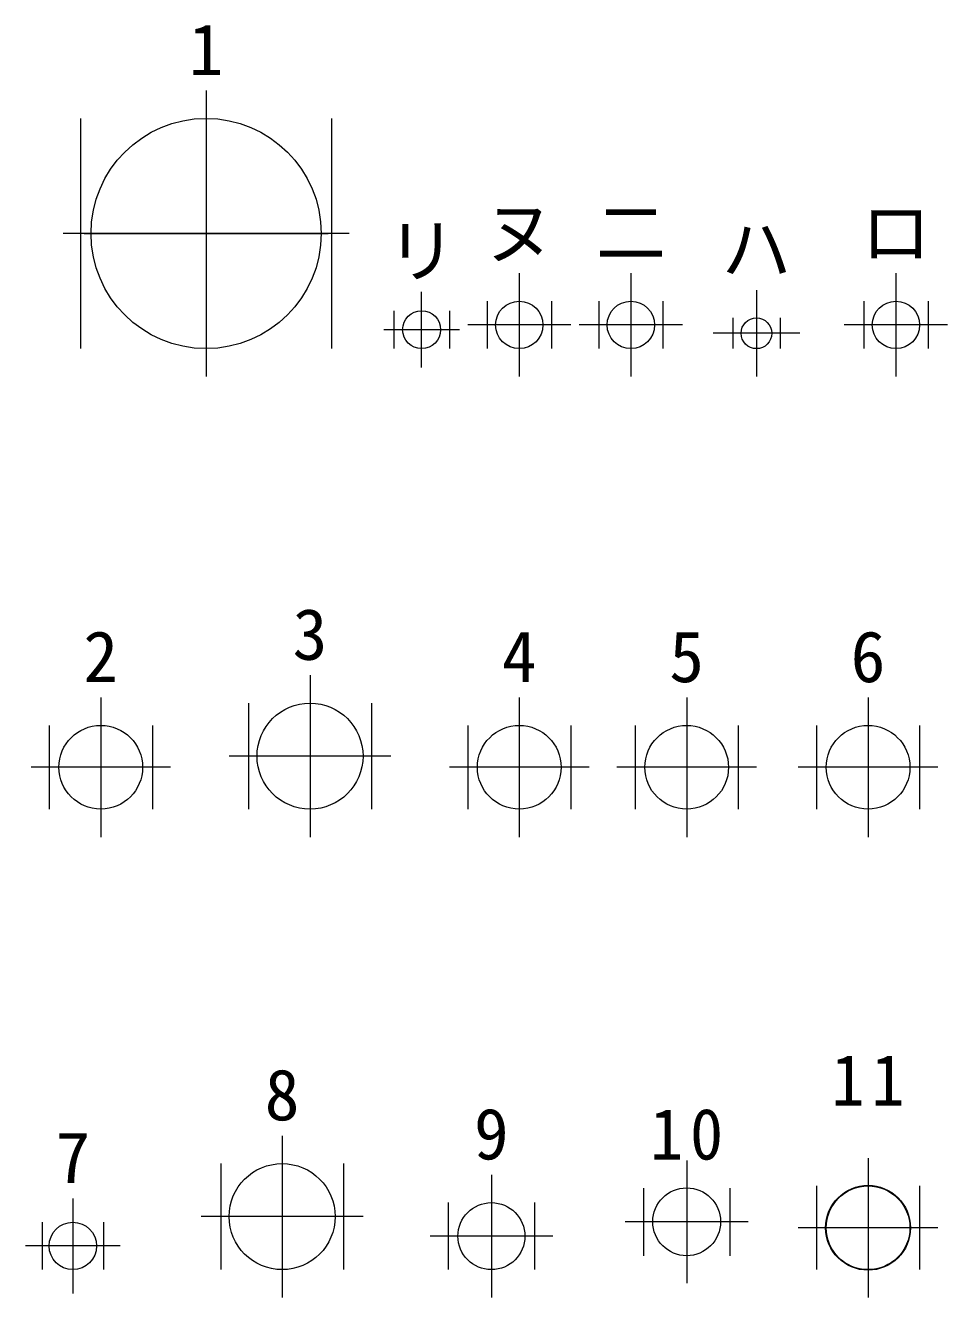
# Model space of a CAD drawing. Units: millimetres at full size, sheet at 1:50. Extents: x -29943 to 12787, y -4404 to 10657.
# Drawn here: x 12126 to 12787, y -2903 to -1992 of the extents above; entities that cross this region are included whole.
import ezdxf
from ezdxf.enums import TextEntityAlignment as Align

# ---------------------------------------------------------------- set-up
doc = ezdxf.new("R2010")
doc.units = ezdxf.units.MM
doc.header["$LTSCALE"] = 50
doc.linetypes.add('CHAIN1', pattern=[8, 5, -1, 1, -1])
for name, color, linetype, lineweight in [('0-F_文字', 7, 'Continuous', 9), ('1-0_1\u3000脱臭配管', 4, 'Continuous', 9), ('1-1_2\u3000洗浄汚泥移送配管', 7, 'Continuous', 9), ('1-2_3\u3000洗浄水移送配管', 7, 'Continuous', 9), ('1-3_4\u3000工水配管', 7, 'Continuous', 9), ('1-4_5\u3000冷却水移送配管', 7, 'Continuous', 9), ('1-5_6\u3000冷却水返送配管', 7, 'Continuous', 9), ('1-6_7\u3000LPG供給配管', 3, 'Continuous', 9), ('1-7_8\u3000脱水ろ液移送配管', 7, 'Continuous', 9), ('1-8_9\u3000ろ布洗浄水移送配管', 7, 'Continuous', 9), ('1-9_10\u3000スチームドレン配管', 7, 'Continuous', 9), ('1-A_11\u3000市水配管', 7, 'Continuous', 9), ('2-1_18\u3000汚泥洗浄設備用', 4, 'Continuous', 9), ('2-2_19\u3000ベーパライザ―用', 4, 'Continuous', 9), ('2-3_20\u3000ガス漏れ警報装置用', 4, 'Continuous', 9), ('2-8_25\u3000VRヒーター', 4, 'Continuous', 9), ('2-9_26\u3000VR制御線', 4, 'Continuous', 9)]:
    doc.layers.add(name, color=color, linetype=linetype, lineweight=lineweight)
doc.styles.add('ＭＳ ゴシック', font='')
doc.styles.get('ＭＳ ゴシック').set_extended_font_data('MS Gothic')

msp = doc.modelspace()

# ---------------------------------------------------------------- linework, layer by layer
at = {"layer": '1-0_1\u3000脱臭配管', "linetype": 'CHAIN1'}
for p, q in [((12255.1, -2038.33), (12255.1, -2243.33)), ((12357.6, -2140.83), (12152.6, -2140.83)), ((12167.6, -2140.83), (12342.6, -2140.83)), ((12167.6, -2140.83), (12342.6, -2140.83))]:
    msp.add_line(p, q, dxfattribs=at)
at = {"layer": '1-0_1\u3000脱臭配管', "color": 7}
for p, q in [((12165.1, -2058.33), (12165.1, -2223.33)), ((12345.1, -2058.33), (12345.1, -2223.33))]:
    msp.add_line(p, q, dxfattribs=at)
at = {"layer": '1-0_1\u3000脱臭配管', "color": 3}
msp.add_circle((12255.1, -2140.83), 82.5, dxfattribs=at)
msp.add_circle((12255.1, -2140.83), 82.5, dxfattribs=at)
at = {"layer": '1-1_2\u3000洗浄汚泥移送配管', "color": 4, "linetype": 'CHAIN1'}
for p, q in [((12179.6, -2473.33), (12179.6, -2573.33)), ((12229.6, -2523.33), (12129.6, -2523.33))]:
    msp.add_line(p, q, dxfattribs=at)
at = {"layer": '1-1_2\u3000洗浄汚泥移送配管'}
for p, q in [((12142.6, -2493.33), (12142.6, -2553.33)), ((12216.6, -2493.33), (12216.6, -2553.33))]:
    msp.add_line(p, q, dxfattribs=at)
at = {"layer": '1-1_2\u3000洗浄汚泥移送配管', "color": 3}
msp.add_circle((12179.6, -2523.33), 30, dxfattribs=at)
at = {"layer": '1-2_3\u3000洗浄水移送配管', "color": 4, "linetype": 'CHAIN1'}
for p, q in [((12329.6, -2457.33), (12329.6, -2573.33)), ((12387.6, -2515.33), (12271.6, -2515.33))]:
    msp.add_line(p, q, dxfattribs=at)
at = {"layer": '1-2_3\u3000洗浄水移送配管'}
for p, q in [((12285.6, -2477.33), (12285.6, -2553.33)), ((12373.6, -2477.33), (12373.6, -2553.33))]:
    msp.add_line(p, q, dxfattribs=at)
at = {"layer": '1-2_3\u3000洗浄水移送配管', "color": 3}
msp.add_circle((12329.6, -2515.33), 38, dxfattribs=at)
at = {"layer": '1-3_4\u3000工水配管', "color": 4, "linetype": 'CHAIN1'}
for p, q in [((12479.6, -2473.33), (12479.6, -2573.33)), ((12529.6, -2523.33), (12429.6, -2523.33))]:
    msp.add_line(p, q, dxfattribs=at)
at = {"layer": '1-3_4\u3000工水配管'}
for p, q in [((12442.6, -2493.33), (12442.6, -2553.33)), ((12516.6, -2493.33), (12516.6, -2553.33))]:
    msp.add_line(p, q, dxfattribs=at)
at = {"layer": '1-3_4\u3000工水配管', "color": 3}
msp.add_circle((12479.6, -2523.33), 30, dxfattribs=at)
at = {"layer": '1-4_5\u3000冷却水移送配管', "color": 4, "linetype": 'CHAIN1'}
for p, q in [((12599.6, -2473.33), (12599.6, -2573.33)), ((12649.6, -2523.33), (12549.6, -2523.33))]:
    msp.add_line(p, q, dxfattribs=at)
at = {"layer": '1-4_5\u3000冷却水移送配管'}
for p, q in [((12562.6, -2493.33), (12562.6, -2553.33)), ((12636.6, -2493.33), (12636.6, -2553.33))]:
    msp.add_line(p, q, dxfattribs=at)
at = {"layer": '1-4_5\u3000冷却水移送配管', "color": 3}
msp.add_circle((12599.6, -2523.33), 30, dxfattribs=at)
at = {"layer": '1-5_6\u3000冷却水返送配管', "color": 4, "linetype": 'CHAIN1'}
for p, q in [((12729.6, -2473.33), (12729.6, -2573.33)), ((12779.6, -2523.33), (12679.6, -2523.33))]:
    msp.add_line(p, q, dxfattribs=at)
at = {"layer": '1-5_6\u3000冷却水返送配管'}
for p, q in [((12692.6, -2493.33), (12692.6, -2553.33)), ((12766.6, -2493.33), (12766.6, -2553.33))]:
    msp.add_line(p, q, dxfattribs=at)
at = {"layer": '1-5_6\u3000冷却水返送配管', "color": 3}
msp.add_circle((12729.6, -2523.33), 30, dxfattribs=at)
at = {"layer": '1-6_7\u3000LPG供給配管', "color": 4, "linetype": 'CHAIN1'}
for p, q in [((12159.6, -2832.33), (12159.6, -2900.33)), ((12159.6, -2834.83), (12159.6, -2897.83)), ((12193.6, -2866.33), (12125.6, -2866.33))]:
    msp.add_line(p, q, dxfattribs=at)
at = {"layer": '1-6_7\u3000LPG供給配管', "color": 7}
for p, q in [((12137.6, -2849.33), (12137.6, -2883.33)), ((12181.6, -2849.33), (12181.6, -2883.33))]:
    msp.add_line(p, q, dxfattribs=at)
at = {"layer": '1-6_7\u3000LPG供給配管'}
msp.add_circle((12159.6, -2866.33), 17, dxfattribs=at)
at = {"layer": '1-7_8\u3000脱水ろ液移送配管', "color": 4, "linetype": 'CHAIN1'}
for p, q in [((12309.6, -2787.33), (12309.6, -2903.33)), ((12367.6, -2845.33), (12251.6, -2845.33))]:
    msp.add_line(p, q, dxfattribs=at)
at = {"layer": '1-7_8\u3000脱水ろ液移送配管'}
for p, q in [((12265.6, -2807.33), (12265.6, -2883.33)), ((12353.6, -2807.33), (12353.6, -2883.33))]:
    msp.add_line(p, q, dxfattribs=at)
at = {"layer": '1-7_8\u3000脱水ろ液移送配管', "color": 3}
msp.add_circle((12309.6, -2845.33), 38, dxfattribs=at)
at = {"layer": '1-8_9\u3000ろ布洗浄水移送配管', "color": 4, "linetype": 'CHAIN1'}
for p, q in [((12459.6, -2815.33), (12459.6, -2903.33)), ((12503.6, -2859.33), (12415.6, -2859.33))]:
    msp.add_line(p, q, dxfattribs=at)
at = {"layer": '1-8_9\u3000ろ布洗浄水移送配管'}
for p, q in [((12428.6, -2835.33), (12428.6, -2883.33)), ((12490.6, -2835.33), (12490.6, -2883.33))]:
    msp.add_line(p, q, dxfattribs=at)
at = {"layer": '1-8_9\u3000ろ布洗浄水移送配管', "color": 3}
msp.add_circle((12459.6, -2859.33), 24, dxfattribs=at)
at = {"layer": '1-9_10\u3000スチームドレン配管', "color": 4, "linetype": 'CHAIN1'}
for p, q in [((12599.6, -2805.03), (12599.6, -2893.03)), ((12643.6, -2849.03), (12555.6, -2849.03))]:
    msp.add_line(p, q, dxfattribs=at)
at = {"layer": '1-9_10\u3000スチームドレン配管'}
for p, q in [((12568.6, -2825.03), (12568.6, -2873.33)), ((12630.6, -2825.03), (12630.6, -2873.33))]:
    msp.add_line(p, q, dxfattribs=at)
at = {"layer": '1-9_10\u3000スチームドレン配管', "color": 3}
msp.add_circle((12599.6, -2849.03), 24.3, dxfattribs=at)
at = {"layer": '1-A_11\u3000市水配管', "color": 4, "linetype": 'CHAIN1'}
for p, q in [((12729.6, -2803.33), (12729.6, -2903.33)), ((12779.6, -2853.33), (12679.6, -2853.33)), ((12774.6, -2853.33), (12684.6, -2853.33))]:
    msp.add_line(p, q, dxfattribs=at)
at = {"layer": '1-A_11\u3000市水配管'}
for p, q in [((12692.6, -2823.33), (12692.6, -2883.33)), ((12766.6, -2823.33), (12766.6, -2883.33))]:
    msp.add_line(p, q, dxfattribs=at)
at = {"layer": '1-A_11\u3000市水配管', "lineweight": 18}
for radius in [30.4, 30]:
    msp.add_circle((12729.6, -2853.33), radius, dxfattribs=at)
at = {"layer": '1-A_11\u3000市水配管', "color": 3}
msp.add_circle((12729.6, -2853.33), 30, dxfattribs=at)
at = {"layer": '2-1_18\u3000汚泥洗浄設備用', "linetype": 'CHAIN1'}
for p, q in [((12749.6, -2169.33), (12749.6, -2243.33)), ((12786.6, -2206.33), (12712.6, -2206.33))]:
    msp.add_line(p, q, dxfattribs=at)
at = {"layer": '2-1_18\u3000汚泥洗浄設備用', "color": 7}
for p, q in [((12726.6, -2189.33), (12726.6, -2223.33)), ((12772.6, -2189.33), (12772.6, -2223.33))]:
    msp.add_line(p, q, dxfattribs=at)
at = {"layer": '2-1_18\u3000汚泥洗浄設備用', "color": 3}
msp.add_circle((12749.6, -2206.33), 17, dxfattribs=at)
at = {"layer": '2-2_19\u3000ベーパライザ―用', "linetype": 'CHAIN1'}
for p, q in [((12649.6, -2181.33), (12649.6, -2243.33)), ((12680.6, -2212.33), (12618.6, -2212.33))]:
    msp.add_line(p, q, dxfattribs=at)
at = {"layer": '2-2_19\u3000ベーパライザ―用', "color": 7}
for p, q in [((12632.6, -2201.33), (12632.6, -2223.33)), ((12666.6, -2201.33), (12666.6, -2223.33))]:
    msp.add_line(p, q, dxfattribs=at)
at = {"layer": '2-2_19\u3000ベーパライザ―用', "color": 3}
msp.add_circle((12649.6, -2212.33), 11, dxfattribs=at)
at = {"layer": '2-3_20\u3000ガス漏れ警報装置用', "linetype": 'CHAIN1'}
for p, q in [((12559.6, -2169.33), (12559.6, -2243.33)), ((12596.6, -2206.33), (12522.6, -2206.33))]:
    msp.add_line(p, q, dxfattribs=at)
at = {"layer": '2-3_20\u3000ガス漏れ警報装置用', "color": 7}
for p, q in [((12536.6, -2189.33), (12536.6, -2223.33)), ((12582.6, -2189.33), (12582.6, -2223.33))]:
    msp.add_line(p, q, dxfattribs=at)
at = {"layer": '2-3_20\u3000ガス漏れ警報装置用', "color": 3}
msp.add_circle((12559.6, -2206.33), 17, dxfattribs=at)
at = {"layer": '2-8_25\u3000VRヒーター', "linetype": 'CHAIN1'}
for p, q in [((12409.6, -2236.93), (12409.6, -2182.53)), ((12436.8, -2209.73), (12382.4, -2209.73))]:
    msp.add_line(p, q, dxfattribs=at)
at = {"layer": '2-8_25\u3000VRヒーター', "color": 7}
for p, q in [((12389.6, -2196.13), (12389.6, -2223.33)), ((12429.6, -2196.13), (12429.6, -2223.33))]:
    msp.add_line(p, q, dxfattribs=at)
at = {"layer": '2-8_25\u3000VRヒーター', "color": 3}
msp.add_circle((12409.6, -2209.73), 13.6, dxfattribs=at)
at = {"layer": '2-9_26\u3000VR制御線', "linetype": 'CHAIN1'}
for p, q in [((12479.6, -2169.33), (12479.6, -2243.33)), ((12516.6, -2206.33), (12442.6, -2206.33))]:
    msp.add_line(p, q, dxfattribs=at)
at = {"layer": '2-9_26\u3000VR制御線', "color": 7}
for p, q in [((12456.6, -2189.33), (12456.6, -2223.33)), ((12502.6, -2189.33), (12502.6, -2223.33))]:
    msp.add_line(p, q, dxfattribs=at)
at = {"layer": '2-9_26\u3000VR制御線', "color": 3}
msp.add_circle((12479.6, -2206.33), 17, dxfattribs=at)

# ---------------------------------------------------------------- texts
at = {"layer": '0-F_文字', "style": 'ＭＳ ゴシック'}
for s, p in [('1', (12242.6, -2038.33)), ('ヌ', (12454.6, -2169.33)), ('二', (12534.6, -2169.33)), ('ロ', (12724.6, -2169.33)), ('リ', (12384.6, -2182.53)), ('ハ', (12624.6, -2181.33)), ('3', (12317.1, -2457.33)), ('3', (12317.1, -2457.33)), ('2', (12167.1, -2473.33)), ('2', (12167.1, -2473.33)), ('4', (12467.1, -2473.33)), ('4', (12467.1, -2473.33)), ('5', (12587.1, -2473.33)), ('5', (12587.1, -2473.33)), ('6', (12717.1, -2473.33)), ('6', (12717.1, -2473.33)), ('8', (12297.1, -2787.33)), ('8', (12297.1, -2787.33)), ('9', (12447.1, -2815.33)), ('9', (12447.1, -2815.33)), ('7', (12147.1, -2832.33))]:
    msp.add_text(s, height=36.66, dxfattribs=at).set_placement(p, align=Align.BOTTOM_LEFT)
at = {"layer": '0-F_文字', "char_height": 36.66, "attachment_point": 7, "style": 'ＭＳ ゴシック'}
for s, insert in [('\\T1.21;\\W0.95;11', (12703.35, -2765.83)), ('\\T1.21;\\W0.95;10', (12573.35, -2805.03)), ('\\T1.21;\\W0.95;10', (12573.35, -2805.03))]:
    msp.add_mtext(s, dxfattribs=dict(at, insert=insert))

doc.saveas('drawing.dxf')
